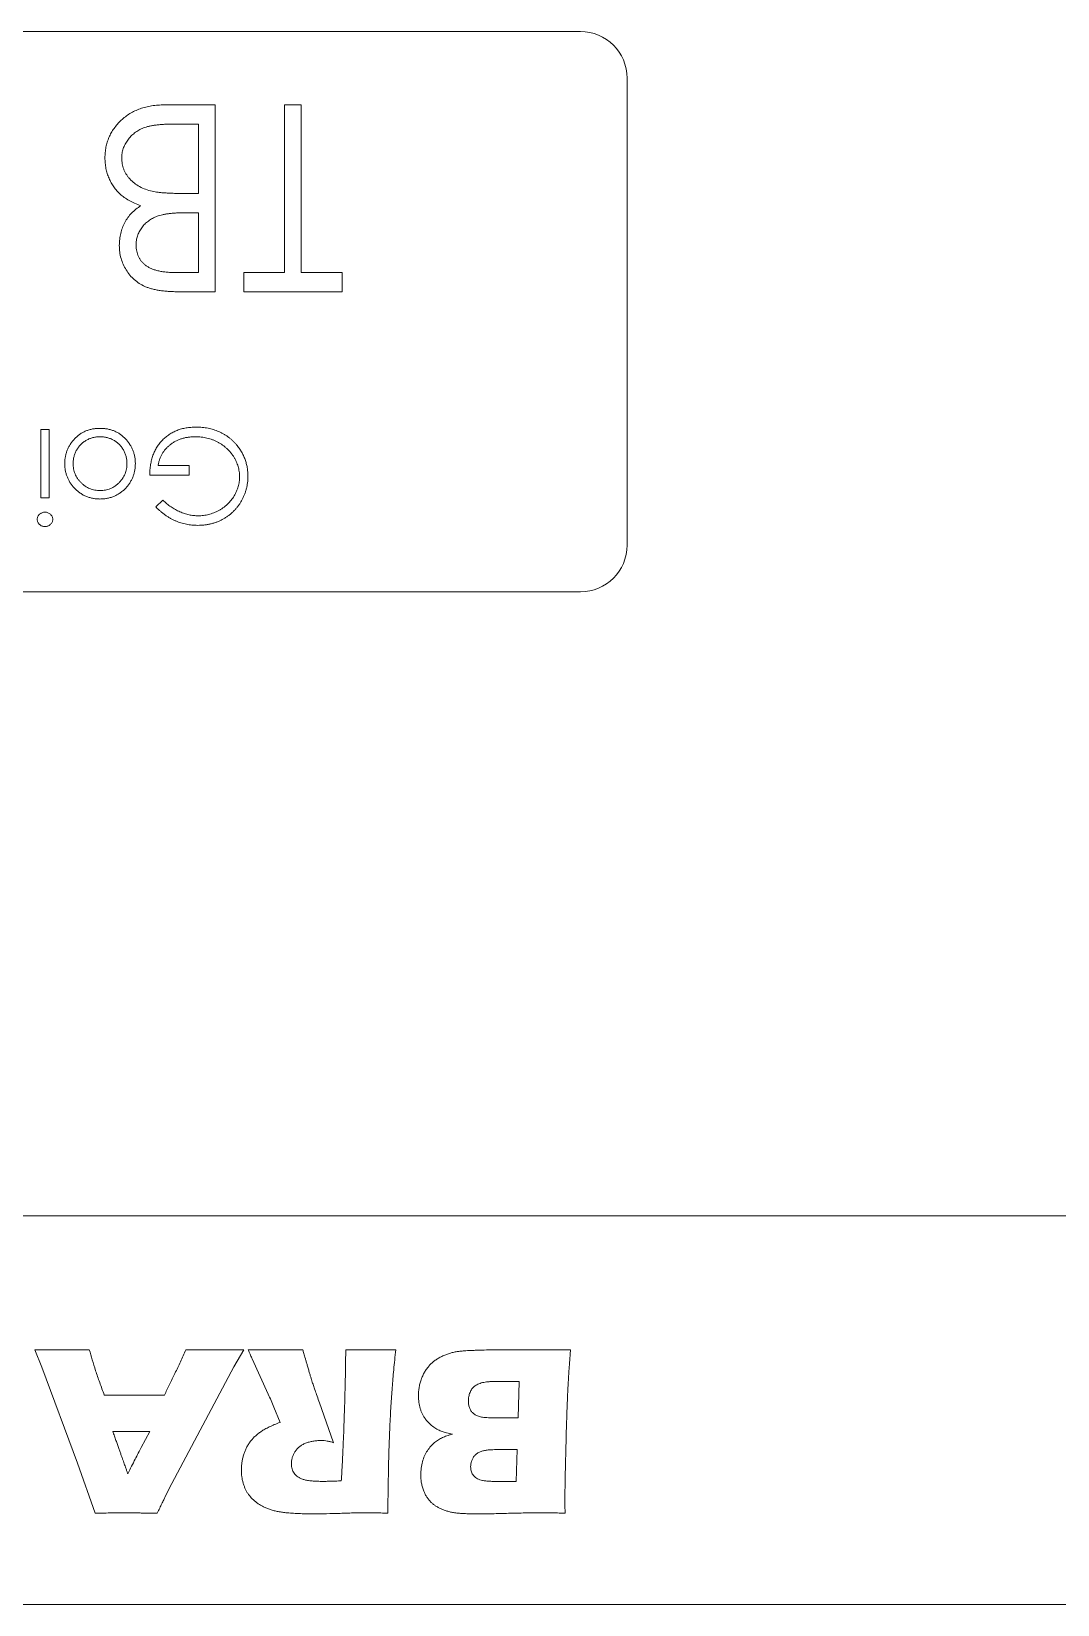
# Model space of a CAD drawing. Header units: millimetres. Extents: x 1593 to 2741, y -1858 to 567.
# Drawn here: x 2439.48 to 2461.45, y -142.37 to -108.69 of the extents above; entities that cross this region are included whole.
import ezdxf

# ---------------------------------------------------------------- set-up
doc = ezdxf.new("R2010")
doc.units = ezdxf.units.MM
doc.layers.add('CUTTING', color=5, linetype='Continuous')
doc.layers.add('ENGRAVING', color=1, linetype='Continuous')

msp = doc.modelspace()

# ---------------------------------------------------------------- linework, layer by layer
at = {"layer": 'CUTTING', "linetype": 'Continuous', "lineweight": 15}
for p, q in [((2420.233, -108.687), (2451.233, -108.687)), ((2452.233, -119.687), (2452.233, -109.687)), ((2451.233, -120.687), (2420.233, -120.687)), ((2419.678, -134.043), (2518.678, -134.043)), ((2518.678, -142.369), (2419.678, -142.369))]:
    msp.add_line(p, q, dxfattribs=at)
for centre, start, end in [((2451.233, -109.687), 0, 90), ((2451.233, -119.687), 270, 0)]:
    msp.add_arc(centre, 1, start, end, dxfattribs=at)
at = {"layer": 'ENGRAVING', "linetype": 'Continuous', "lineweight": 15}
for p, q in [((2442.329, -110.26), (2443.41, -110.26)), ((2443.41, -110.26), (2443.41, -114.26)), ((2444.897, -113.85), (2444.897, -110.26)), ((2444.897, -110.26), (2445.256, -110.26)), ((2445.256, -110.26), (2445.256, -113.85)), ((2443.051, -110.67), (2442.54, -110.67)), ((2443.051, -112.157), (2443.051, -110.67)), ((2442.813, -112.157), (2443.051, -112.157)), ((2443.051, -112.568), (2442.81, -112.568)), ((2443.051, -113.85), (2443.051, -112.568)), ((2442.564, -113.85), (2443.051, -113.85)), ((2444.026, -114.26), (2444.026, -113.85)), ((2444.026, -113.85), (2444.897, -113.85)), ((2445.256, -113.85), (2446.128, -113.85)), ((2446.128, -113.85), (2446.128, -114.26)), ((2443.41, -114.26), (2442.63, -114.26)), ((2446.128, -114.26), (2444.026, -114.26)), ((2439.677, -118.672), (2439.677, -117.21)), ((2439.677, -117.21), (2439.856, -117.21)), ((2439.856, -117.21), (2439.856, -118.672)), ((2442.856, -118.185), (2442.01, -118.185)), ((2442.19, -117.98), (2442.856, -117.98)), ((2442.856, -117.98), (2442.856, -118.185)), ((2439.856, -118.672), (2439.677, -118.672)), ((2442.139, -118.869), (2442.292, -118.723)), ((2439.7, -137.287), (2439.55, -136.913)), ((2444.022, -136.913), (2443.81, -137.282)), ((2449.838, -136.913), (2450.52, -136.915)), ((2450.52, -136.915), (2451.022, -136.913)), ((2440.465, -139.343), (2439.7, -137.287)), ((2443.81, -137.282), (2442.485, -139.779)), ((2444.546, -137.862), (2444.202, -137.106)), ((2449.924, -137.593), (2449.427, -137.593)), ((2449.899, -138.371), (2449.924, -137.593)), ((2441.037, -137.885), (2442.323, -137.885)), ((2444.801, -138.468), (2444.667, -138.141)), ((2445.687, -138.17), (2445.948, -138.906)), ((2449.35, -138.371), (2449.899, -138.371)), ((2442.013, -138.663), (2441.219, -138.663)), ((2441.828, -139.008), (2442.013, -138.663)), ((2449.878, -139.051), (2449.511, -139.051)), ((2449.856, -139.732), (2449.878, -139.051)), ((2440.841, -140.413), (2440.465, -139.343)), ((2442.485, -139.779), (2442.344, -140.059)), ((2449.386, -139.732), (2449.856, -139.732))]:
    msp.add_line(p, q, dxfattribs=at)
for points, knots in [([(2441.051, -111.395), (2441.052, -111.356), (2441.055, -111.279), (2441.071, -111.167), (2441.098, -111.059), (2441.136, -110.955), (2441.185, -110.856), (2441.245, -110.761), (2441.317, -110.672), (2441.397, -110.587), (2441.488, -110.511), (2441.585, -110.443), (2441.692, -110.387), (2441.804, -110.34), (2441.925, -110.304), (2442.053, -110.279), (2442.188, -110.262), (2442.281, -110.261), (2442.329, -110.26)], [0, 0, 0, 0, 0.0611603, 0.1203346, 0.1781803, 0.2352351, 0.292683, 0.3511862, 0.4104566, 0.4717199, 0.5337612, 0.595739, 0.6578875, 0.7212952, 0.7868225, 0.8546862, 0.925478, 1, 1, 1, 1]), ([(2442.54, -110.67), (2442.504, -110.671), (2442.433, -110.671), (2442.331, -110.674), (2442.237, -110.68), (2442.15, -110.69), (2442.071, -110.701), (2441.999, -110.715), (2441.935, -110.732), (2441.86, -110.757), (2441.776, -110.797), (2441.686, -110.857), (2441.605, -110.928), (2441.537, -111.011), (2441.481, -111.1), (2441.44, -111.195), (2441.415, -111.294), (2441.412, -111.361), (2441.41, -111.395)], [0, 0, 0, 0, 0.072502, 0.139739, 0.201795, 0.259822, 0.312206, 0.360773, 0.40454, 0.443698, 0.516841, 0.587874, 0.657965, 0.728969, 0.799308, 0.866636, 0.933116, 1, 1, 1, 1]), ([(2441.821, -112.418), (2441.776, -112.4), (2441.689, -112.367), (2441.569, -112.308), (2441.466, -112.244), (2441.379, -112.174), (2441.304, -112.098), (2441.239, -112.016), (2441.183, -111.926), (2441.136, -111.83), (2441.099, -111.728), (2441.071, -111.621), (2441.055, -111.509), (2441.052, -111.434), (2441.051, -111.395)], [0, 0, 0, 0, 0.106057, 0.202914, 0.2903, 0.370223, 0.446384, 0.521397, 0.598291, 0.676142, 0.755529, 0.834887, 0.916646, 1, 1, 1, 1]), ([(2441.41, -111.395), (2441.411, -111.416), (2441.411, -111.458), (2441.421, -111.52), (2441.434, -111.58), (2441.452, -111.638), (2441.478, -111.693), (2441.508, -111.746), (2441.544, -111.798), (2441.599, -111.863), (2441.679, -111.938), (2441.793, -112.012), (2441.922, -112.072), (2442.016, -112.097), (2442.065, -112.11)], [0, 0, 0, 0, 0.060287, 0.119602, 0.177503, 0.235143, 0.292133, 0.350871, 0.410098, 0.470732, 0.594829, 0.722579, 0.856691, 1, 1, 1, 1]), ([(2442.065, -112.11), (2442.084, -112.114), (2442.127, -112.123), (2442.195, -112.132), (2442.274, -112.14), (2442.362, -112.146), (2442.461, -112.152), (2442.57, -112.154), (2442.688, -112.157), (2442.771, -112.157), (2442.813, -112.157)], [0, 0, 0, 0, 0.079306, 0.171953, 0.277057, 0.394731, 0.526177, 0.671345, 0.829285, 1, 1, 1, 1]), ([(2441.359, -113.269), (2441.36, -113.225), (2441.363, -113.138), (2441.386, -113.011), (2441.423, -112.89), (2441.474, -112.776), (2441.54, -112.67), (2441.619, -112.573), (2441.714, -112.489), (2441.785, -112.442), (2441.821, -112.418)], [0, 0, 0, 0, 0.130569, 0.256581, 0.380552, 0.503623, 0.625739, 0.747549, 0.871766, 1, 1, 1, 1]), ([(2442.81, -112.568), (2442.775, -112.568), (2442.707, -112.569), (2442.608, -112.571), (2442.517, -112.579), (2442.432, -112.586), (2442.355, -112.597), (2442.286, -112.611), (2442.223, -112.625), (2442.15, -112.65), (2442.068, -112.686), (2441.98, -112.743), (2441.903, -112.81), (2441.837, -112.888), (2441.784, -112.974), (2441.747, -113.066), (2441.721, -113.162), (2441.719, -113.228), (2441.718, -113.261)], [0, 0, 0, 0, 0.072301, 0.1397, 0.202289, 0.2606, 0.31319, 0.361739, 0.405706, 0.44554, 0.518832, 0.589778, 0.658867, 0.72843, 0.797283, 0.864815, 0.931364, 1, 1, 1, 1]), ([(2442.63, -114.26), (2442.592, -114.26), (2442.518, -114.259), (2442.41, -114.253), (2442.309, -114.245), (2442.215, -114.232), (2442.128, -114.216), (2442.047, -114.197), (2441.973, -114.174), (2441.885, -114.138), (2441.785, -114.084), (2441.676, -114.004), (2441.583, -113.906), (2441.503, -113.796), (2441.439, -113.674), (2441.393, -113.545), (2441.364, -113.409), (2441.361, -113.316), (2441.359, -113.269)], [0, 0, 0, 0, 0.062594, 0.121323, 0.17668, 0.228365, 0.276868, 0.321879, 0.364099, 0.403356, 0.477968, 0.550535, 0.623584, 0.698175, 0.773354, 0.847281, 0.922818, 1, 1, 1, 1]), ([(2441.718, -113.261), (2441.719, -113.284), (2441.72, -113.327), (2441.729, -113.391), (2441.746, -113.45), (2441.767, -113.507), (2441.796, -113.559), (2441.831, -113.608), (2441.873, -113.653), (2441.921, -113.694), (2441.976, -113.731), (2442.038, -113.763), (2442.108, -113.789), (2442.184, -113.812), (2442.269, -113.828), (2442.361, -113.841), (2442.46, -113.848), (2442.529, -113.849), (2442.564, -113.85)], [0, 0, 0, 0, 0.057003, 0.111818, 0.164402, 0.21587, 0.266841, 0.317479, 0.369902, 0.4234, 0.479718, 0.539241, 0.602431, 0.67103, 0.744485, 0.823454, 0.90874, 1, 1, 1, 1]), ([(2440.19, -117.937), (2440.19, -117.912), (2440.191, -117.864), (2440.202, -117.792), (2440.218, -117.722), (2440.242, -117.654), (2440.272, -117.589), (2440.308, -117.527), (2440.351, -117.467), (2440.401, -117.41), (2440.455, -117.357), (2440.514, -117.311), (2440.576, -117.272), (2440.643, -117.24), (2440.713, -117.215), (2440.787, -117.197), (2440.865, -117.187), (2440.918, -117.186), (2440.945, -117.185)], [0, 0, 0, 0, 0.062416, 0.123337, 0.183265, 0.243172, 0.302898, 0.363774, 0.425605, 0.489659, 0.553785, 0.616222, 0.677854, 0.739517, 0.802097, 0.865866, 0.931508, 1, 1, 1, 1]), ([(2440.945, -117.185), (2440.973, -117.186), (2441.026, -117.187), (2441.104, -117.197), (2441.179, -117.215), (2441.249, -117.24), (2441.316, -117.272), (2441.379, -117.311), (2441.438, -117.357), (2441.492, -117.41), (2441.541, -117.467), (2441.584, -117.527), (2441.621, -117.589), (2441.651, -117.654), (2441.674, -117.722), (2441.69, -117.792), (2441.701, -117.864), (2441.702, -117.912), (2441.703, -117.937)], [0, 0, 0, 0, 0.0687423, 0.1346352, 0.1983242, 0.260825, 0.3227136, 0.3845545, 0.4469129, 0.5109576, 0.5749307, 0.6366845, 0.6974831, 0.7571338, 0.8169657, 0.8768184, 0.9376626, 1, 1, 1, 1]), ([(2442.01, -118.185), (2442.011, -118.147), (2442.013, -118.072), (2442.027, -117.963), (2442.048, -117.86), (2442.078, -117.762), (2442.116, -117.671), (2442.162, -117.586), (2442.218, -117.508), (2442.281, -117.435), (2442.351, -117.371), (2442.427, -117.314), (2442.509, -117.266), (2442.596, -117.227), (2442.689, -117.196), (2442.788, -117.175), (2442.893, -117.162), (2442.964, -117.16), (2443.001, -117.159)], [0, 0, 0, 0, 0.0712723, 0.1394927, 0.2046354, 0.2674057, 0.3284456, 0.3883972, 0.4477339, 0.5073916, 0.5667676, 0.6254783, 0.6840665, 0.7432484, 0.8040334, 0.8664988, 0.9317232, 1, 1, 1, 1]), ([(2443.001, -117.159), (2443.024, -117.16), (2443.068, -117.16), (2443.134, -117.165), (2443.198, -117.172), (2443.26, -117.182), (2443.321, -117.195), (2443.379, -117.212), (2443.436, -117.231), (2443.492, -117.253), (2443.545, -117.278), (2443.596, -117.307), (2443.646, -117.337), (2443.694, -117.372), (2443.741, -117.409), (2443.785, -117.449), (2443.828, -117.492), (2443.854, -117.522), (2443.868, -117.537)], [0, 0, 0, 0, 0.069237, 0.136557, 0.202094, 0.266464, 0.329769, 0.391879, 0.453271, 0.514115, 0.57439, 0.634142, 0.693923, 0.754152, 0.81447, 0.875661, 0.937348, 1, 1, 1, 1]), ([(2440.946, -117.364), (2440.92, -117.365), (2440.869, -117.367), (2440.795, -117.381), (2440.723, -117.404), (2440.656, -117.436), (2440.593, -117.477), (2440.537, -117.525), (2440.488, -117.582), (2440.446, -117.645), (2440.412, -117.713), (2440.387, -117.785), (2440.372, -117.86), (2440.37, -117.91), (2440.369, -117.936)], [0, 0, 0, 0, 0.085606, 0.168983, 0.250908, 0.333708, 0.416005, 0.49766, 0.579893, 0.663902, 0.748466, 0.831791, 0.915252, 1, 1, 1, 1]), ([(2441.523, -117.936), (2441.522, -117.91), (2441.52, -117.86), (2441.506, -117.785), (2441.481, -117.713), (2441.447, -117.645), (2441.405, -117.582), (2441.356, -117.525), (2441.3, -117.477), (2441.237, -117.436), (2441.169, -117.404), (2441.098, -117.381), (2441.023, -117.367), (2440.972, -117.365), (2440.946, -117.364)], [0, 0, 0, 0, 0.0847327, 0.1681787, 0.2514882, 0.3358407, 0.4198345, 0.5023449, 0.583649, 0.665931, 0.7487165, 0.8310473, 0.9144098, 1, 1, 1, 1]), ([(2442.985, -117.364), (2442.96, -117.365), (2442.909, -117.366), (2442.834, -117.374), (2442.762, -117.387), (2442.693, -117.406), (2442.628, -117.43), (2442.565, -117.459), (2442.505, -117.495), (2442.449, -117.534), (2442.397, -117.579), (2442.35, -117.626), (2442.309, -117.678), (2442.274, -117.732), (2442.244, -117.789), (2442.22, -117.85), (2442.201, -117.913), (2442.194, -117.957), (2442.19, -117.98)], [0, 0, 0, 0, 0.07063, 0.138694, 0.204918, 0.269441, 0.332636, 0.395302, 0.457764, 0.520657, 0.582852, 0.643315, 0.70258, 0.760908, 0.81949, 0.878269, 0.938491, 1, 1, 1, 1]), ([(2443.933, -118.219), (2443.933, -118.201), (2443.932, -118.164), (2443.927, -118.109), (2443.916, -118.055), (2443.903, -118.001), (2443.886, -117.948), (2443.864, -117.896), (2443.839, -117.845), (2443.81, -117.795), (2443.777, -117.746), (2443.742, -117.7), (2443.703, -117.656), (2443.661, -117.615), (2443.617, -117.577), (2443.57, -117.541), (2443.519, -117.509), (2443.466, -117.479), (2443.411, -117.452), (2443.354, -117.428), (2443.296, -117.409), (2443.236, -117.393), (2443.175, -117.38), (2443.113, -117.371), (2443.05, -117.365), (2443.007, -117.365), (2442.985, -117.364)], [0, 0, 0, 0, 0.038994, 0.077882, 0.116652, 0.155416, 0.194618, 0.234261, 0.274547, 0.315667, 0.35702, 0.398083, 0.439098, 0.479833, 0.521274, 0.562841, 0.605292, 0.648409, 0.691727, 0.735149, 0.778369, 0.821661, 0.865524, 0.909731, 0.954523, 1, 1, 1, 1]), ([(2443.868, -117.537), (2443.887, -117.562), (2443.926, -117.61), (2443.976, -117.688), (2444.018, -117.768), (2444.053, -117.851), (2444.08, -117.937), (2444.099, -118.026), (2444.11, -118.118), (2444.112, -118.18), (2444.113, -118.211)], [0, 0, 0, 0, 0.127896, 0.253668, 0.376738, 0.499344, 0.621999, 0.745699, 0.871345, 1, 1, 1, 1]), ([(2440.39, -118.457), (2440.374, -118.438), (2440.342, -118.402), (2440.302, -118.343), (2440.267, -118.282), (2440.239, -118.218), (2440.217, -118.151), (2440.201, -118.082), (2440.192, -118.01), (2440.19, -117.962), (2440.19, -117.937)], [0, 0, 0, 0, 0.128157, 0.253834, 0.376506, 0.498534, 0.621368, 0.744565, 0.870634, 1, 1, 1, 1]), ([(2440.369, -117.936), (2440.37, -117.956), (2440.371, -117.995), (2440.379, -118.052), (2440.392, -118.107), (2440.411, -118.16), (2440.435, -118.211), (2440.465, -118.259), (2440.499, -118.305), (2440.539, -118.348), (2440.582, -118.388), (2440.628, -118.423), (2440.676, -118.452), (2440.726, -118.477), (2440.779, -118.495), (2440.833, -118.508), (2440.889, -118.516), (2440.927, -118.518), (2440.946, -118.518)], [0, 0, 0, 0, 0.065185, 0.128274, 0.19027, 0.251768, 0.312769, 0.374793, 0.43797, 0.503047, 0.568125, 0.63095, 0.692369, 0.752973, 0.813641, 0.874355, 0.936573, 1, 1, 1, 1]), ([(2440.946, -118.518), (2440.966, -118.518), (2441.004, -118.517), (2441.06, -118.508), (2441.115, -118.495), (2441.167, -118.477), (2441.217, -118.452), (2441.265, -118.423), (2441.311, -118.388), (2441.354, -118.349), (2441.393, -118.305), (2441.428, -118.259), (2441.457, -118.211), (2441.482, -118.16), (2441.5, -118.107), (2441.513, -118.052), (2441.522, -117.995), (2441.523, -117.956), (2441.523, -117.936)], [0, 0, 0, 0, 0.063846, 0.126044, 0.187165, 0.247399, 0.30838, 0.36978, 0.432584, 0.497641, 0.562401, 0.625557, 0.687332, 0.748313, 0.809791, 0.871768, 0.934836, 1, 1, 1, 1]), ([(2441.703, -117.937), (2441.702, -117.962), (2441.701, -118.01), (2441.691, -118.082), (2441.676, -118.151), (2441.654, -118.217), (2441.625, -118.281), (2441.591, -118.342), (2441.55, -118.401), (2441.518, -118.437), (2441.502, -118.456)], [0, 0, 0, 0, 0.128919, 0.255238, 0.378679, 0.501088, 0.622714, 0.746241, 0.871589, 1, 1, 1, 1]), ([(2444.113, -118.211), (2444.113, -118.235), (2444.112, -118.282), (2444.105, -118.351), (2444.094, -118.419), (2444.079, -118.486), (2444.059, -118.552), (2444.035, -118.616), (2444.007, -118.679), (2443.974, -118.741), (2443.937, -118.8), (2443.897, -118.857), (2443.854, -118.91), (2443.807, -118.959), (2443.758, -119.006), (2443.705, -119.049), (2443.648, -119.088), (2443.589, -119.124), (2443.527, -119.157), (2443.463, -119.185), (2443.397, -119.208), (2443.329, -119.228), (2443.259, -119.243), (2443.187, -119.254), (2443.113, -119.261), (2443.063, -119.261), (2443.037, -119.262)], [0, 0, 0, 0, 0.042039, 0.083544, 0.124643, 0.165303, 0.206171, 0.246971, 0.288329, 0.329987, 0.371797, 0.412738, 0.453459, 0.494001, 0.534381, 0.574952, 0.615892, 0.65725, 0.699007, 0.740486, 0.782325, 0.824567, 0.867041, 0.9105, 0.954619, 1, 1, 1, 1]), ([(2443.043, -119.057), (2443.063, -119.056), (2443.101, -119.056), (2443.159, -119.05), (2443.216, -119.041), (2443.272, -119.029), (2443.327, -119.013), (2443.382, -118.993), (2443.436, -118.97), (2443.489, -118.943), (2443.541, -118.914), (2443.589, -118.881), (2443.635, -118.846), (2443.677, -118.808), (2443.717, -118.768), (2443.754, -118.726), (2443.787, -118.68), (2443.818, -118.633), (2443.845, -118.584), (2443.869, -118.534), (2443.889, -118.483), (2443.905, -118.432), (2443.918, -118.38), (2443.927, -118.327), (2443.932, -118.273), (2443.933, -118.237), (2443.933, -118.219)], [0, 0, 0, 0, 0.0428412, 0.0855713, 0.1277187, 0.1700684, 0.2127872, 0.2554816, 0.2988771, 0.3428606, 0.3865276, 0.4295324, 0.4718862, 0.5137293, 0.5550817, 0.5965352, 0.6381201, 0.6798222, 0.7213315, 0.7618884, 0.8021993, 0.8418063, 0.8810604, 0.9206332, 0.9601012, 1, 1, 1, 1]), ([(2440.945, -118.698), (2440.918, -118.697), (2440.864, -118.696), (2440.785, -118.684), (2440.71, -118.665), (2440.638, -118.639), (2440.571, -118.604), (2440.506, -118.563), (2440.445, -118.514), (2440.409, -118.476), (2440.39, -118.457)], [0, 0, 0, 0, 0.131751, 0.258332, 0.382134, 0.503804, 0.624693, 0.746871, 0.871514, 1, 1, 1, 1]), ([(2441.502, -118.456), (2441.484, -118.475), (2441.447, -118.513), (2441.386, -118.562), (2441.322, -118.604), (2441.253, -118.638), (2441.181, -118.665), (2441.106, -118.684), (2441.027, -118.696), (2440.973, -118.697), (2440.945, -118.698)], [0, 0, 0, 0, 0.128498, 0.252713, 0.374819, 0.496436, 0.617911, 0.741288, 0.8687, 1, 1, 1, 1]), ([(2443.037, -119.262), (2443.016, -119.261), (2442.975, -119.261), (2442.914, -119.256), (2442.854, -119.249), (2442.795, -119.239), (2442.737, -119.226), (2442.679, -119.21), (2442.623, -119.191), (2442.567, -119.169), (2442.512, -119.143), (2442.458, -119.115), (2442.403, -119.083), (2442.35, -119.047), (2442.296, -119.008), (2442.243, -118.965), (2442.19, -118.919), (2442.156, -118.886), (2442.139, -118.869)], [0, 0, 0, 0, 0.061617, 0.122179, 0.182216, 0.241864, 0.30096, 0.359969, 0.419033, 0.478069, 0.537993, 0.59896, 0.661321, 0.725248, 0.79122, 0.858746, 0.928318, 1, 1, 1, 1]), ([(2442.292, -118.723), (2442.32, -118.749), (2442.375, -118.801), (2442.465, -118.868), (2442.559, -118.926), (2442.655, -118.973), (2442.753, -119.01), (2442.851, -119.037), (2442.948, -119.054), (2443.012, -119.056), (2443.043, -119.057)], [0, 0, 0, 0, 0.1361445, 0.2690425, 0.3985166, 0.5270995, 0.6522825, 0.7716804, 0.8874949, 1, 1, 1, 1]), ([(2439.6, -119.133), (2439.601, -119.123), (2439.602, -119.103), (2439.612, -119.074), (2439.627, -119.047), (2439.649, -119.024), (2439.674, -119.005), (2439.703, -118.99), (2439.735, -118.981), (2439.756, -118.98), (2439.768, -118.98)], [0, 0, 0, 0, 0.120162, 0.237546, 0.357497, 0.484917, 0.613329, 0.74015, 0.867301, 1, 1, 1, 1]), ([(2439.768, -119.287), (2439.756, -119.287), (2439.735, -119.286), (2439.703, -119.277), (2439.674, -119.263), (2439.649, -119.243), (2439.627, -119.22), (2439.612, -119.193), (2439.602, -119.163), (2439.601, -119.143), (2439.6, -119.133)], [0, 0, 0, 0, 0.131899, 0.258284, 0.384341, 0.51198, 0.638632, 0.75923, 0.877412, 1, 1, 1, 1]), ([(2439.768, -118.98), (2439.779, -118.98), (2439.8, -118.981), (2439.831, -118.99), (2439.86, -119.005), (2439.885, -119.024), (2439.906, -119.048), (2439.922, -119.074), (2439.932, -119.103), (2439.933, -119.123), (2439.933, -119.133)], [0, 0, 0, 0, 0.131867, 0.256661, 0.384213, 0.513365, 0.640443, 0.761085, 0.879146, 1, 1, 1, 1]), ([(2439.933, -119.133), (2439.933, -119.143), (2439.932, -119.163), (2439.922, -119.193), (2439.906, -119.22), (2439.885, -119.243), (2439.86, -119.263), (2439.831, -119.277), (2439.8, -119.286), (2439.779, -119.287), (2439.768, -119.287)], [0, 0, 0, 0, 0.12329, 0.242149, 0.363437, 0.489745, 0.618115, 0.744894, 0.868932, 1, 1, 1, 1]), ([(2439.55, -136.913), (2439.585, -136.913), (2439.651, -136.914), (2439.745, -136.915), (2439.829, -136.916), (2439.901, -136.916), (2439.963, -136.917), (2440.013, -136.918), (2440.053, -136.918), (2440.076, -136.918), (2440.086, -136.918)], [0, 0, 0, 0, 0.195754, 0.371635, 0.526243, 0.662412, 0.777308, 0.87093, 0.946103, 1, 1, 1, 1]), ([(2440.086, -136.918), (2440.105, -136.918), (2440.145, -136.918), (2440.208, -136.918), (2440.277, -136.917), (2440.353, -136.916), (2440.435, -136.916), (2440.523, -136.915), (2440.617, -136.914), (2440.682, -136.913), (2440.716, -136.913)], [0, 0, 0, 0, 0.090357, 0.190353, 0.299993, 0.420475, 0.550595, 0.690353, 0.839748, 1, 1, 1, 1]), ([(2440.716, -136.913), (2440.736, -136.985), (2440.779, -137.135), (2440.853, -137.369), (2440.94, -137.621), (2441.004, -137.795), (2441.037, -137.885)], [0, 0, 0, 0, 0.219202, 0.458657, 0.718959, 1, 1, 1, 1]), ([(2442.323, -137.885), (2442.361, -137.809), (2442.438, -137.655), (2442.553, -137.418), (2442.668, -137.169), (2442.746, -136.999), (2442.785, -136.913)], [0, 0, 0, 0, 0.234782, 0.479367, 0.734755, 1, 1, 1, 1]), ([(2442.785, -136.913), (2442.824, -136.913), (2442.897, -136.914), (2443.001, -136.915), (2443.093, -136.916), (2443.174, -136.916), (2443.242, -136.917), (2443.299, -136.918), (2443.344, -136.918), (2443.37, -136.918), (2443.381, -136.918)], [0, 0, 0, 0, 0.193638, 0.368157, 0.523568, 0.6586, 0.773251, 0.868796, 0.943952, 1, 1, 1, 1]), ([(2443.381, -136.918), (2443.399, -136.918), (2443.437, -136.918), (2443.498, -136.918), (2443.567, -136.917), (2443.643, -136.916), (2443.727, -136.916), (2443.819, -136.915), (2443.918, -136.914), (2443.987, -136.913), (2444.022, -136.913)], [0, 0, 0, 0, 0.082935, 0.178902, 0.285539, 0.405208, 0.535539, 0.678903, 0.832929, 1, 1, 1, 1]), ([(2444.202, -137.106), (2444.197, -137.096), (2444.186, -137.072), (2444.168, -137.029), (2444.145, -136.975), (2444.129, -136.935), (2444.12, -136.913)], [0, 0, 0, 0, 0.158384, 0.378379, 0.660024, 1, 1, 1, 1]), ([(2444.12, -136.913), (2444.153, -136.913), (2444.218, -136.914), (2444.31, -136.915), (2444.393, -136.916), (2444.468, -136.916), (2444.535, -136.917), (2444.593, -136.918), (2444.642, -136.918), (2444.672, -136.918), (2444.685, -136.918)], [0, 0, 0, 0, 0.178534, 0.340947, 0.488596, 0.621481, 0.739603, 0.841619, 0.928863, 1, 1, 1, 1]), ([(2444.685, -136.918), (2444.702, -136.918), (2444.737, -136.918), (2444.794, -136.918), (2444.859, -136.917), (2444.93, -136.916), (2445.009, -136.916), (2445.095, -136.915), (2445.189, -136.914), (2445.253, -136.913), (2445.287, -136.913)], [0, 0, 0, 0, 0.082067, 0.176759, 0.284084, 0.402772, 0.534084, 0.67676, 0.83206, 1, 1, 1, 1]), ([(2445.287, -136.913), (2445.291, -136.925), (2445.299, -136.952), (2445.312, -136.997), (2445.327, -137.049), (2445.345, -137.108), (2445.363, -137.175), (2445.385, -137.248), (2445.409, -137.329), (2445.425, -137.385), (2445.434, -137.415)], [0, 0, 0, 0, 0.0744175, 0.1635834, 0.2665159, 0.3846097, 0.5174606, 0.6640758, 0.8244573, 1, 1, 1, 1]), ([(2446.113, -139.722), (2446.115, -139.676), (2446.121, -139.582), (2446.13, -139.438), (2446.137, -139.286), (2446.145, -139.127), (2446.152, -138.961), (2446.16, -138.787), (2446.167, -138.606), (2446.181, -138.229), (2446.197, -137.664), (2446.205, -137.161), (2446.208, -136.913)], [0, 0, 0, 0, 0.048989, 0.100406, 0.154506, 0.211034, 0.270261, 0.332187, 0.396532, 0.463576, 0.734391, 1, 1, 1, 1]), ([(2446.208, -136.913), (2446.242, -136.913), (2446.306, -136.914), (2446.397, -136.915), (2446.479, -136.916), (2446.552, -136.916), (2446.615, -136.917), (2446.67, -136.918), (2446.715, -136.918), (2446.742, -136.918), (2446.754, -136.918)], [0, 0, 0, 0, 0.183854, 0.350981, 0.501397, 0.635101, 0.752094, 0.850984, 0.934544, 1, 1, 1, 1]), ([(2446.754, -136.918), (2446.767, -136.918), (2446.796, -136.918), (2446.844, -136.918), (2446.898, -136.917), (2446.96, -136.916), (2447.03, -136.916), (2447.106, -136.915), (2447.19, -136.914), (2447.249, -136.913), (2447.279, -136.913)], [0, 0, 0, 0, 0.076585, 0.166174, 0.270224, 0.388722, 0.520224, 0.666176, 0.826577, 1, 1, 1, 1]), ([(2447.279, -136.913), (2447.271, -136.986), (2447.256, -137.129), (2447.236, -137.338), (2447.217, -137.535), (2447.202, -137.726), (2447.188, -137.918), (2447.175, -138.121), (2447.162, -138.337), (2447.152, -138.567), (2447.142, -138.808), (2447.134, -139.056), (2447.126, -139.311), (2447.122, -139.526), (2447.119, -139.697), (2447.117, -139.819), (2447.114, -139.935), (2447.113, -140.043), (2447.112, -140.145), (2447.112, -140.24), (2447.111, -140.329), (2447.111, -140.385), (2447.111, -140.413)], [0, 0, 0, 0, 0.063188, 0.123054, 0.179624, 0.232881, 0.286753, 0.3445, 0.406561, 0.472493, 0.541447, 0.612333, 0.685161, 0.759706, 0.796543, 0.831431, 0.864369, 0.895353, 0.924386, 0.951468, 0.976818, 1, 1, 1, 1]), ([(2448.012, -137.237), (2448.029, -137.22), (2448.064, -137.184), (2448.125, -137.137), (2448.194, -137.095), (2448.268, -137.055), (2448.347, -137.022), (2448.427, -136.993), (2448.509, -136.97), (2448.564, -136.959), (2448.592, -136.954)], [0, 0, 0, 0, 0.112206, 0.228497, 0.351245, 0.480739, 0.613025, 0.742332, 0.872132, 1, 1, 1, 1]), ([(2448.592, -136.954), (2448.604, -136.952), (2448.631, -136.948), (2448.675, -136.943), (2448.727, -136.94), (2448.784, -136.935), (2448.85, -136.931), (2448.921, -136.928), (2449, -136.925), (2449.177, -136.919), (2449.457, -136.914), (2449.709, -136.913), (2449.838, -136.913)], [0, 0, 0, 0, 0.030131, 0.065627, 0.106527, 0.153542, 0.205375, 0.263257, 0.326006, 0.394837, 0.688925, 1, 1, 1, 1]), ([(2451.022, -136.913), (2451.019, -136.958), (2451.012, -137.047), (2451.002, -137.177), (2450.993, -137.3), (2450.985, -137.414), (2450.978, -137.521), (2450.972, -137.621), (2450.967, -137.713), (2450.964, -137.772), (2450.963, -137.8)], [0, 0, 0, 0, 0.155076, 0.301569, 0.43948, 0.56875, 0.68944, 0.801552, 0.905085, 1, 1, 1, 1]), ([(2445.434, -137.415), (2445.44, -137.439), (2445.453, -137.484), (2445.473, -137.548), (2445.49, -137.603), (2445.502, -137.636), (2445.507, -137.652)], [0, 0, 0, 0, 0.302218, 0.571293, 0.802585, 1, 1, 1, 1]), ([(2447.765, -137.902), (2447.766, -137.87), (2447.767, -137.806), (2447.78, -137.712), (2447.8, -137.621), (2447.829, -137.533), (2447.865, -137.45), (2447.906, -137.373), (2447.955, -137.301), (2447.993, -137.258), (2448.012, -137.237)], [0, 0, 0, 0, 0.13297, 0.262737, 0.39142, 0.519125, 0.64331, 0.764548, 0.882657, 1, 1, 1, 1]), ([(2445.507, -137.652), (2445.519, -137.685), (2445.543, -137.76), (2445.585, -137.88), (2445.633, -138.019), (2445.668, -138.117), (2445.687, -138.17)], [0, 0, 0, 0, 0.195775, 0.427031, 0.695538, 1, 1, 1, 1]), ([(2449.138, -137.617), (2449.12, -137.622), (2449.086, -137.632), (2449.039, -137.65), (2448.999, -137.671), (2448.953, -137.702), (2448.907, -137.753), (2448.866, -137.829), (2448.839, -137.918), (2448.836, -137.982), (2448.835, -138.015)], [0, 0, 0, 0, 0.102912, 0.194025, 0.277341, 0.350217, 0.494778, 0.650302, 0.820046, 1, 1, 1, 1]), ([(2449.427, -137.593), (2449.397, -137.593), (2449.34, -137.594), (2449.261, -137.598), (2449.195, -137.605), (2449.156, -137.614), (2449.138, -137.617)], [0, 0, 0, 0, 0.315842, 0.587724, 0.813688, 1, 1, 1, 1]), ([(2444.667, -138.141), (2444.648, -138.095), (2444.609, -138.001), (2444.567, -137.909), (2444.546, -137.862)], [0, 0, 0, 0, 0.494074, 1, 1, 1, 1]), ([(2448.495, -138.719), (2448.473, -138.715), (2448.43, -138.707), (2448.371, -138.696), (2448.319, -138.682), (2448.256, -138.662), (2448.179, -138.627), (2448.088, -138.571), (2447.996, -138.497), (2447.929, -138.419), (2447.882, -138.349), (2447.851, -138.293), (2447.824, -138.234), (2447.796, -138.15), (2447.771, -138.039), (2447.767, -137.948), (2447.765, -137.902)], [0, 0, 0, 0, 0.055644, 0.106347, 0.150594, 0.190184, 0.269317, 0.359401, 0.456859, 0.559885, 0.612922, 0.666138, 0.719916, 0.774421, 0.885224, 1, 1, 1, 1]), ([(2448.835, -138.015), (2448.836, -138.043), (2448.838, -138.096), (2448.861, -138.171), (2448.897, -138.235), (2448.949, -138.287), (2449.014, -138.327), (2449.079, -138.349), (2449.141, -138.361), (2449.2, -138.366), (2449.271, -138.37), (2449.322, -138.371), (2449.35, -138.371)], [0, 0, 0, 0, 0.116346, 0.222064, 0.321698, 0.420841, 0.524985, 0.637668, 0.70424, 0.786896, 0.885076, 1, 1, 1, 1]), ([(2450.963, -137.8), (2450.961, -137.838), (2450.958, -137.918), (2450.952, -138.044), (2450.947, -138.18), (2450.941, -138.326), (2450.937, -138.483), (2450.931, -138.649), (2450.928, -138.826), (2450.922, -139.009), (2450.918, -139.19), (2450.913, -139.361), (2450.91, -139.518), (2450.907, -139.661), (2450.905, -139.789), (2450.903, -139.904), (2450.901, -140.004), (2450.901, -140.066), (2450.902, -140.094)], [0, 0, 0, 0, 0.050347, 0.104992, 0.164264, 0.228166, 0.296357, 0.368856, 0.445977, 0.527407, 0.608166, 0.682641, 0.751146, 0.813365, 0.869293, 0.918929, 0.962611, 1, 1, 1, 1]), ([(2441.219, -138.663), (2441.231, -138.696), (2441.254, -138.761), (2441.287, -138.855), (2441.318, -138.943), (2441.348, -139.026), (2441.376, -139.103), (2441.4, -139.174), (2441.424, -139.239), (2441.445, -139.299), (2441.464, -139.353), (2441.481, -139.401), (2441.496, -139.444), (2441.509, -139.48), (2441.52, -139.511), (2441.528, -139.536), (2441.535, -139.555), (2441.539, -139.566), (2441.54, -139.57)], [0, 0, 0, 0, 0.110532, 0.214324, 0.311378, 0.402701, 0.487285, 0.565873, 0.637987, 0.704105, 0.763483, 0.816124, 0.863032, 0.903202, 0.936632, 0.964072, 0.985033, 1, 1, 1, 1]), ([(2443.974, -139.491), (2443.974, -139.463), (2443.976, -139.408), (2443.983, -139.326), (2443.998, -139.247), (2444.017, -139.171), (2444.042, -139.097), (2444.074, -139.026), (2444.112, -138.956), (2444.156, -138.889), (2444.207, -138.826), (2444.264, -138.766), (2444.327, -138.712), (2444.398, -138.661), (2444.479, -138.612), (2444.573, -138.564), (2444.682, -138.514), (2444.76, -138.484), (2444.801, -138.468)], [0, 0, 0, 0, 0.05939, 0.116852, 0.173381, 0.228496, 0.283281, 0.337844, 0.393362, 0.449716, 0.507168, 0.564271, 0.623427, 0.683535, 0.74855, 0.823163, 0.906667, 1, 1, 1, 1]), ([(2447.814, -139.589), (2447.816, -139.541), (2447.819, -139.447), (2447.848, -139.312), (2447.892, -139.186), (2447.953, -139.075), (2448.025, -138.98), (2448.107, -138.902), (2448.191, -138.842), (2448.262, -138.801), (2448.322, -138.775), (2448.374, -138.756), (2448.432, -138.737), (2448.473, -138.725), (2448.495, -138.719)], [0, 0, 0, 0, 0.119066, 0.234593, 0.344752, 0.449975, 0.549208, 0.642641, 0.72912, 0.807516, 0.847435, 0.892634, 0.944001, 1, 1, 1, 1]), ([(2441.54, -139.57), (2441.567, -139.515), (2441.619, -139.411), (2441.694, -139.263), (2441.763, -139.13), (2441.807, -139.047), (2441.828, -139.008)], [0, 0, 0, 0, 0.289912, 0.552934, 0.790163, 1, 1, 1, 1]), ([(2445.68, -138.857), (2445.651, -138.858), (2445.592, -138.859), (2445.506, -138.87), (2445.424, -138.888), (2445.347, -138.914), (2445.276, -138.946), (2445.214, -138.988), (2445.162, -139.039), (2445.119, -139.096), (2445.085, -139.159), (2445.061, -139.223), (2445.046, -139.29), (2445.044, -139.335), (2445.043, -139.358)], [0, 0, 0, 0, 0.0984858, 0.1934344, 0.2848761, 0.3737418, 0.459534, 0.5411773, 0.6196194, 0.6988377, 0.7764376, 0.8521737, 0.9256165, 1, 1, 1, 1]), ([(2445.948, -138.906), (2445.925, -138.898), (2445.881, -138.883), (2445.814, -138.868), (2445.747, -138.859), (2445.703, -138.858), (2445.68, -138.857)], [0, 0, 0, 0, 0.259575, 0.513361, 0.757698, 1, 1, 1, 1]), ([(2449.511, -139.051), (2449.483, -139.052), (2449.431, -139.052), (2449.361, -139.053), (2449.303, -139.055), (2449.244, -139.06), (2449.179, -139.072), (2449.106, -139.089), (2449.037, -139.12), (2448.979, -139.166), (2448.933, -139.222), (2448.904, -139.287), (2448.887, -139.353), (2448.884, -139.398), (2448.883, -139.42)], [0, 0, 0, 0, 0.100299, 0.186026, 0.254464, 0.308451, 0.400038, 0.490488, 0.579832, 0.668119, 0.754983, 0.838598, 0.920419, 1, 1, 1, 1]), ([(2445.043, -139.358), (2445.044, -139.376), (2445.045, -139.412), (2445.057, -139.465), (2445.076, -139.515), (2445.103, -139.56), (2445.137, -139.602), (2445.182, -139.637), (2445.234, -139.667), (2445.297, -139.691), (2445.372, -139.71), (2445.464, -139.723), (2445.573, -139.73), (2445.651, -139.731), (2445.693, -139.732)], [0, 0, 0, 0, 0.065325, 0.128366, 0.189708, 0.250953, 0.313708, 0.3791, 0.449085, 0.526009, 0.615438, 0.722887, 0.851756, 1, 1, 1, 1]), ([(2448.883, -139.42), (2448.884, -139.435), (2448.885, -139.465), (2448.894, -139.509), (2448.909, -139.549), (2448.928, -139.588), (2448.955, -139.622), (2448.988, -139.654), (2449.03, -139.677), (2449.079, -139.699), (2449.138, -139.714), (2449.209, -139.724), (2449.293, -139.731), (2449.354, -139.732), (2449.386, -139.732)], [0, 0, 0, 0, 0.067621, 0.132901, 0.196215, 0.259588, 0.323695, 0.389736, 0.460322, 0.536366, 0.625032, 0.730791, 0.856022, 1, 1, 1, 1]), ([(2444.924, -140.403), (2444.893, -140.399), (2444.831, -140.392), (2444.74, -140.377), (2444.655, -140.355), (2444.574, -140.329), (2444.498, -140.3), (2444.428, -140.267), (2444.364, -140.232), (2444.289, -140.18), (2444.206, -140.111), (2444.137, -140.03), (2444.09, -139.961), (2444.061, -139.904), (2444.035, -139.843), (2444.013, -139.778), (2443.996, -139.71), (2443.982, -139.639), (2443.975, -139.566), (2443.974, -139.516), (2443.974, -139.491)], [0, 0, 0, 0, 0.0646692, 0.1272336, 0.1870064, 0.2451353, 0.3007086, 0.3532878, 0.4031238, 0.4500825, 0.538982, 0.6241737, 0.6663919, 0.7097008, 0.7547064, 0.8016964, 0.8497916, 0.8982311, 0.9487191, 1, 1, 1, 1]), ([(2445.693, -139.732), (2445.725, -139.732), (2445.788, -139.732), (2445.887, -139.728), (2445.995, -139.725), (2446.072, -139.723), (2446.113, -139.722)], [0, 0, 0, 0, 0.2227634, 0.4528776, 0.7065246, 1, 1, 1, 1]), ([(2447.879, -139.939), (2447.869, -139.911), (2447.849, -139.856), (2447.829, -139.77), (2447.816, -139.68), (2447.815, -139.62), (2447.814, -139.589)], [0, 0, 0, 0, 0.245183, 0.491953, 0.742775, 1, 1, 1, 1]), ([(2442.344, -140.059), (2442.332, -140.081), (2442.307, -140.131), (2442.268, -140.213), (2442.221, -140.308), (2442.189, -140.376), (2442.172, -140.413)], [0, 0, 0, 0, 0.194281, 0.425718, 0.694271, 1, 1, 1, 1]), ([(2448.037, -140.183), (2448.021, -140.166), (2447.988, -140.131), (2447.946, -140.072), (2447.909, -140.008), (2447.889, -139.962), (2447.879, -139.939)], [0, 0, 0, 0, 0.244014, 0.490709, 0.741387, 1, 1, 1, 1]), ([(2450.902, -140.094), (2450.902, -140.115), (2450.901, -140.16), (2450.902, -140.234), (2450.903, -140.32), (2450.904, -140.38), (2450.904, -140.413)], [0, 0, 0, 0, 0.195698, 0.427206, 0.696898, 1, 1, 1, 1]), ([(2441.511, -140.407), (2441.452, -140.407), (2441.336, -140.407), (2441.165, -140.409), (2441, -140.41), (2440.893, -140.412), (2440.841, -140.413)], [0, 0, 0, 0, 0.264994, 0.519805, 0.765558, 1, 1, 1, 1]), ([(2442.172, -140.413), (2442.136, -140.412), (2442.065, -140.411), (2441.963, -140.41), (2441.869, -140.41), (2441.783, -140.409), (2441.704, -140.408), (2441.633, -140.407), (2441.57, -140.407), (2441.53, -140.407), (2441.511, -140.407)], [0, 0, 0, 0, 0.165526, 0.319547, 0.462075, 0.593109, 0.7115, 0.819548, 0.914946, 1, 1, 1, 1]), ([(2445.511, -140.428), (2445.458, -140.427), (2445.354, -140.427), (2445.202, -140.422), (2445.06, -140.414), (2444.968, -140.406), (2444.924, -140.403)], [0, 0, 0, 0, 0.272629, 0.529858, 0.773174, 1, 1, 1, 1]), ([(2446.59, -140.405), (2446.554, -140.405), (2446.478, -140.405), (2446.358, -140.408), (2446.227, -140.411), (2446.039, -140.419), (2445.798, -140.426), (2445.606, -140.427), (2445.511, -140.428)], [0, 0, 0, 0, 0.100608, 0.211787, 0.332829, 0.465186, 0.736158, 1, 1, 1, 1]), ([(2447.111, -140.413), (2447.06, -140.411), (2446.963, -140.409), (2446.825, -140.407), (2446.703, -140.406), (2446.626, -140.405), (2446.59, -140.405)], [0, 0, 0, 0, 0.294914, 0.559153, 0.79418, 1, 1, 1, 1]), ([(2448.584, -140.41), (2448.555, -140.406), (2448.497, -140.398), (2448.415, -140.38), (2448.337, -140.357), (2448.266, -140.33), (2448.201, -140.298), (2448.14, -140.264), (2448.086, -140.226), (2448.053, -140.197), (2448.037, -140.183)], [0, 0, 0, 0, 0.148136, 0.288982, 0.421941, 0.548965, 0.669193, 0.783925, 0.89351, 1, 1, 1, 1]), ([(2449.047, -140.428), (2449.021, -140.428), (2448.97, -140.428), (2448.898, -140.427), (2448.831, -140.426), (2448.771, -140.423), (2448.716, -140.421), (2448.666, -140.418), (2448.623, -140.414), (2448.597, -140.412), (2448.584, -140.41)], [0, 0, 0, 0, 0.168923, 0.326375, 0.469095, 0.60039, 0.720214, 0.82538, 0.919221, 1, 1, 1, 1]), ([(2450.355, -140.405), (2450.306, -140.405), (2450.203, -140.405), (2450.044, -140.408), (2449.873, -140.411), (2449.695, -140.416), (2449.517, -140.422), (2449.348, -140.425), (2449.193, -140.427), (2449.094, -140.428), (2449.047, -140.428)], [0, 0, 0, 0, 0.11264, 0.234581, 0.365239, 0.504645, 0.64405, 0.772967, 0.891424, 1, 1, 1, 1]), ([(2450.904, -140.413), (2450.849, -140.411), (2450.746, -140.409), (2450.6, -140.407), (2450.471, -140.406), (2450.392, -140.405), (2450.355, -140.405)], [0, 0, 0, 0, 0.298775, 0.56434, 0.79808, 1, 1, 1, 1])]:
    msp.add_open_spline(points, degree=3, knots=knots, dxfattribs=at)

doc.saveas('drawing.dxf')
